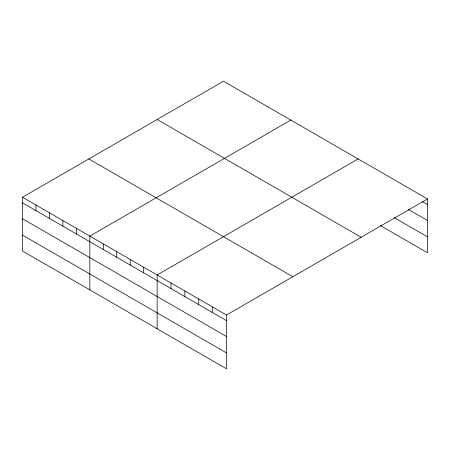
<?xml version="1.0" encoding="UTF-8"?>
<svg xmlns="http://www.w3.org/2000/svg" width="450" height="450" viewBox="0 0 450 450"><rect width="100%" height="100%" fill="white"/><g stroke="black" fill="none" stroke-linecap="round" stroke-linejoin="round"><path stroke-width="0.67" d="M226.502 336.527L226.502 315.022L22.5 197.246L22.5 251.021L226.502 368.798L226.502 336.527L22.5 218.745M380.452 225.596L427.5 252.754L427.5 198.979L223.498 81.203L22.5 197.246M290.818 120.066L89.82 236.115L89.82 289.884M358.138 158.934L157.14 274.978L157.14 328.753M226.502 315.022L427.5 198.979M422.072 201.454L427.5 204.587M408.201 209.34L427.5 220.483M394.329 217.71L427.5 236.857M157.168 119.498L361.17 237.274M88.83 158.951L292.832 276.727M22.5 202.849L226.502 320.631M22.5 235.125L226.502 352.907M212.631 307.018L212.631 312.621M198.759 299.008L198.759 304.611M184.888 290.998L184.888 296.606M171.011 282.988L171.011 288.596M143.679 267.204L143.679 272.812M130.213 259.431L130.213 265.039M116.747 251.657L116.747 257.265M103.286 243.883L103.286 249.491M76.359 228.341L76.359 233.944M62.893 220.567L62.893 226.17M49.427 212.794L49.427 218.396M35.966 205.02L35.966 210.623"/></g></svg>
